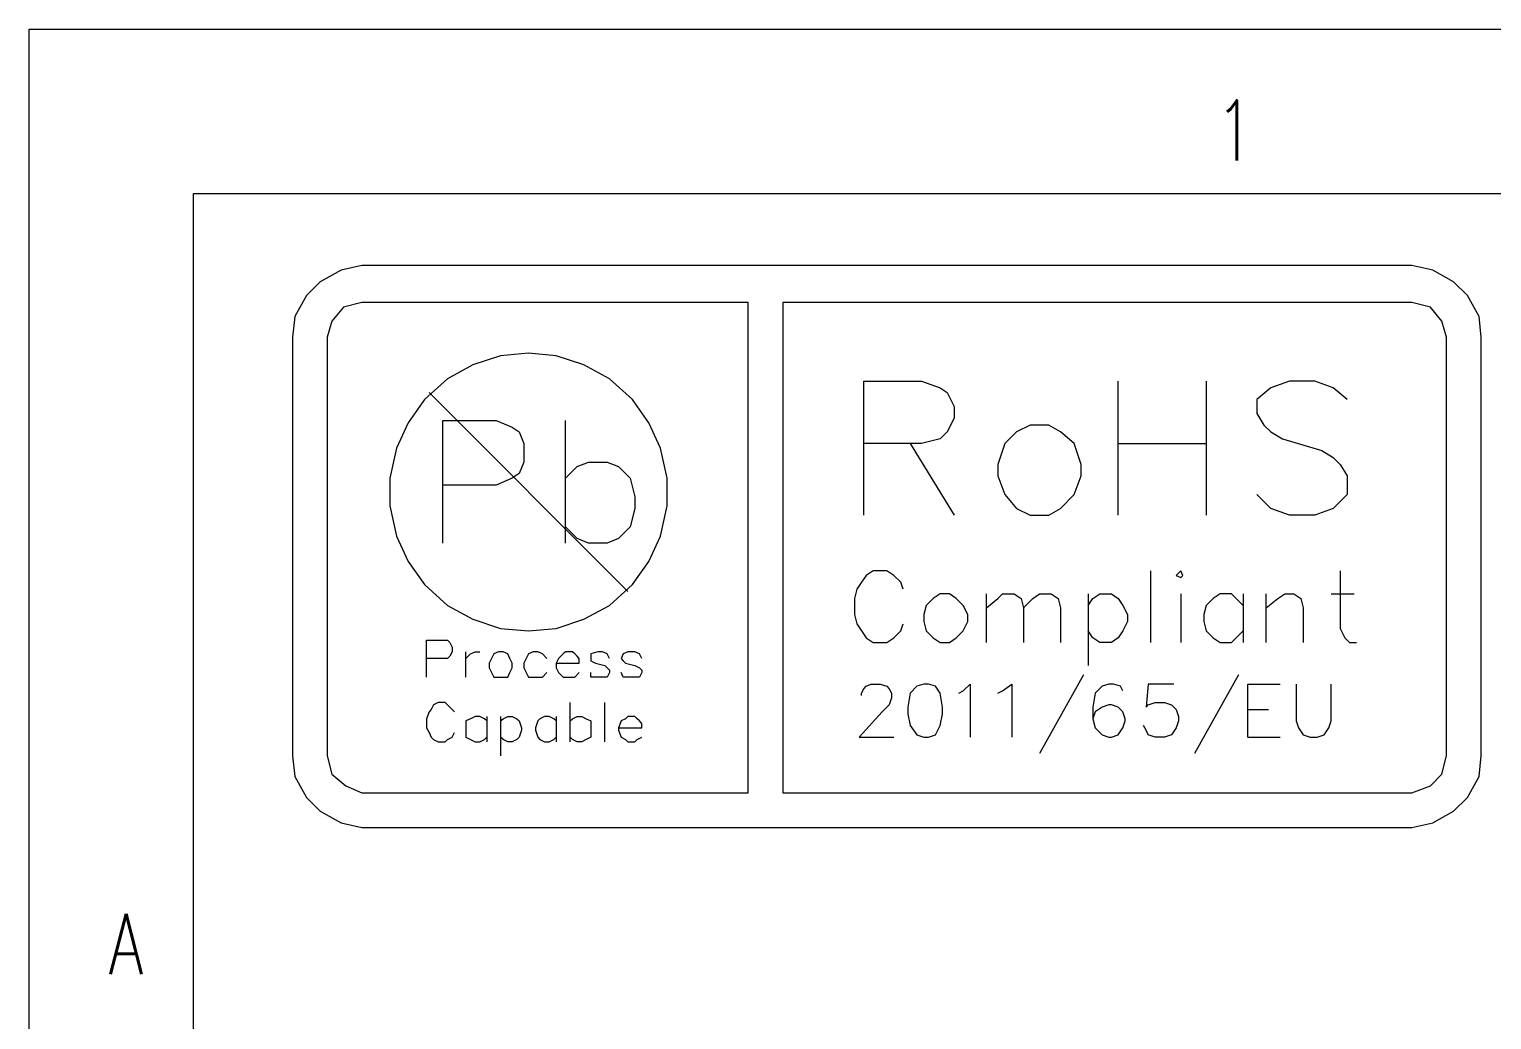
# Model space of a CAD drawing. Extents: x 2510 to 2649, y 709 to 759.
# Drawn here: x 2581.22 to 2591.95, y 750.07 to 757.33 of the extents above; entities that cross this region are included whole.
import ezdxf
from ezdxf.enums import TextEntityAlignment as Align

# ---------------------------------------------------------------- set-up
doc = ezdxf.new("R2010")
doc.units = 0
doc.header["$MEASUREMENT"] = 0
doc.layers.add('HANBO', color=7, linetype='CONTINUOUS', lineweight=9)
doc.styles.add('ROMANS', font='ROMANS.SHX', dxfattribs={"bigfont": 'gbcbig.shx'})

# ---------------------------------------------------------------- blocks, each defined once
blk = doc.blocks.new('ea')
at = {"layer": 'HANBO', "lineweight": 0}
for points in [[(45.662, 80.581), (45.514, 80.549), (45.366, 80.466), (45.267, 80.367), (45.185, 80.219), (45.168, 80.071)], [(53.138, 80.581), (45.662, 80.581)], [(53.632, 80.071), (53.616, 80.219), (53.534, 80.367), (53.435, 80.466), (53.287, 80.549), (53.138, 80.581)], [(45.662, 80.318), (45.531, 80.285), (45.448, 80.186), (45.415, 80.071)], [(48.412, 80.318), (45.662, 80.318)], [(48.412, 76.827), (48.412, 80.318)], [(48.659, 80.318), (48.659, 76.827), (53.138, 76.827)], [(53.138, 80.318), (48.659, 80.318)], [(53.385, 80.071), (53.352, 80.186), (53.27, 80.285), (53.138, 80.318)], [(45.168, 80.071), (45.168, 77.09)], [(45.415, 80.071), (45.415, 77.09)], [(53.385, 77.09), (53.385, 80.071)], [(53.632, 77.09), (53.632, 80.071)], [(46.848, 79.956), (46.65, 79.939), (46.453, 79.873), (46.272, 79.775), (46.107, 79.626), (45.992, 79.462), (45.909, 79.281), (45.86, 79.067), (45.86, 78.869), (45.909, 78.655), (45.992, 78.474), (46.107, 78.309), (46.272, 78.161), (46.453, 78.062), (46.65, 77.996), (46.848, 77.98), (47.046, 77.996), (47.243, 78.062), (47.424, 78.161), (47.589, 78.309), (47.704, 78.474), (47.787, 78.655), (47.836, 78.869), (47.836, 79.067), (47.787, 79.281), (47.704, 79.462), (47.589, 79.626), (47.424, 79.775), (47.243, 79.873), (47.046, 79.939), (46.848, 79.956)], [(46.14, 79.676), (47.556, 78.26)], [(49.236, 78.803), (49.236, 79.758), (49.647, 79.758), (49.779, 79.709), (49.828, 79.676), (49.878, 79.577), (49.878, 79.495), (49.828, 79.396), (49.779, 79.347), (49.647, 79.314), (49.236, 79.314)], [(51.047, 78.803), (51.047, 79.758)], [(51.673, 79.758), (51.673, 78.803)], [(52.677, 79.626), (52.578, 79.709), (52.447, 79.758), (52.266, 79.758), (52.134, 79.709), (52.035, 79.626), (52.035, 79.528), (52.084, 79.445), (52.134, 79.396), (52.216, 79.347), (52.496, 79.264), (52.578, 79.215), (52.628, 79.165), (52.677, 79.083), (52.677, 78.951), (52.578, 78.852), (52.447, 78.803), (52.266, 78.803), (52.134, 78.852), (52.035, 78.951)], [(46.239, 78.605), (46.239, 79.478), (46.617, 79.478), (46.733, 79.429), (46.782, 79.396), (46.815, 79.314), (46.815, 79.182), (46.782, 79.099), (46.733, 79.067), (46.617, 79.017), (46.239, 79.017)], [(47.111, 78.605), (47.111, 79.478)], [(50.421, 79.445), (50.322, 79.396), (50.24, 79.314), (50.191, 79.165), (50.191, 79.083), (50.24, 78.951), (50.322, 78.852), (50.421, 78.803), (50.553, 78.803), (50.635, 78.852), (50.734, 78.951), (50.784, 79.083), (50.784, 79.165), (50.734, 79.314), (50.635, 79.396), (50.553, 79.445), (50.421, 79.445)], [(49.565, 79.314), (49.878, 78.803)], [(51.047, 79.314), (51.673, 79.314)], [(47.111, 79.067), (47.194, 79.149), (47.276, 79.182), (47.408, 79.182), (47.49, 79.149), (47.572, 79.067), (47.605, 78.935), (47.605, 78.852), (47.572, 78.721), (47.49, 78.638), (47.408, 78.605), (47.276, 78.605), (47.194, 78.638), (47.111, 78.721)], [(49.516, 78.276), (49.499, 78.326), (49.45, 78.375), (49.4, 78.408), (49.302, 78.408), (49.252, 78.375), (49.219, 78.326), (49.186, 78.276), (49.17, 78.21), (49.17, 78.095), (49.186, 78.029), (49.219, 77.98), (49.252, 77.93), (49.302, 77.897), (49.4, 77.897), (49.45, 77.93), (49.499, 77.98), (49.516, 78.029)], [(51.278, 77.897), (51.278, 78.408)], [(51.459, 78.375), (51.492, 78.359), (51.508, 78.375), (51.492, 78.408), (51.459, 78.375)], [(52.628, 78.408), (52.628, 77.996), (52.661, 77.93), (52.694, 77.897), (52.743, 77.897)], [(49.779, 78.243), (49.73, 78.21), (49.68, 78.161), (49.664, 78.095), (49.664, 78.046), (49.68, 77.98), (49.73, 77.93), (49.779, 77.897), (49.845, 77.897), (49.894, 77.93), (49.944, 77.98), (49.977, 78.046), (49.977, 78.095), (49.944, 78.161), (49.894, 78.21), (49.845, 78.243), (49.779, 78.243)], [(50.108, 77.897), (50.108, 78.243)], [(50.108, 78.144), (50.191, 78.21), (50.224, 78.243), (50.306, 78.243), (50.355, 78.21), (50.372, 78.144), (50.372, 77.897)], [(50.372, 78.144), (50.438, 78.21), (50.487, 78.243), (50.569, 78.243), (50.619, 78.21), (50.635, 78.144), (50.635, 77.897)], [(50.833, 78.243), (50.833, 77.733)], [(50.833, 78.161), (50.866, 78.21), (50.915, 78.243), (50.998, 78.243), (51.047, 78.21), (51.08, 78.161), (51.113, 78.095), (51.113, 78.046), (51.08, 77.98), (51.047, 77.93), (50.998, 77.897), (50.915, 77.897), (50.866, 77.93), (50.833, 77.98)], [(51.492, 78.243), (51.492, 77.897)], [(51.936, 78.161), (51.887, 78.21), (51.854, 78.243), (51.772, 78.243), (51.722, 78.21), (51.673, 78.161), (51.656, 78.095), (51.656, 78.046), (51.673, 77.98), (51.722, 77.93), (51.772, 77.897), (51.854, 77.897), (51.887, 77.93), (51.936, 77.98)], [(51.936, 78.243), (51.936, 77.897)], [(52.101, 77.897), (52.101, 78.243)], [(52.101, 78.144), (52.183, 78.21), (52.233, 78.243), (52.298, 78.243), (52.348, 78.21), (52.364, 78.144), (52.364, 77.897)], [(52.562, 78.243), (52.727, 78.243)], [(46.123, 77.65), (46.123, 77.914), (46.239, 77.914), (46.272, 77.914), (46.288, 77.897), (46.304, 77.864), (46.304, 77.831), (46.288, 77.799), (46.272, 77.782), (46.239, 77.782), (46.123, 77.782)], [(46.403, 77.65), (46.403, 77.831)], [(46.403, 77.749), (46.403, 77.782), (46.436, 77.815), (46.469, 77.831), (46.502, 77.831)], [(46.634, 77.831), (46.601, 77.815), (46.584, 77.782), (46.568, 77.749), (46.568, 77.716), (46.584, 77.683), (46.601, 77.65), (46.634, 77.65), (46.667, 77.65), (46.7, 77.65), (46.716, 77.683), (46.733, 77.716), (46.733, 77.749), (46.716, 77.782), (46.7, 77.815), (46.667, 77.831), (46.634, 77.831)], [(46.98, 77.782), (46.947, 77.815), (46.914, 77.831), (46.881, 77.831), (46.848, 77.815), (46.831, 77.782), (46.815, 77.749), (46.815, 77.716), (46.831, 77.683), (46.848, 77.65), (46.881, 77.65), (46.914, 77.65), (46.947, 77.65), (46.98, 77.683)], [(47.046, 77.749), (47.21, 77.749), (47.21, 77.782), (47.194, 77.799), (47.177, 77.815), (47.161, 77.831), (47.111, 77.831), (47.095, 77.815), (47.062, 77.782), (47.046, 77.749), (47.046, 77.716), (47.062, 77.683), (47.095, 77.65), (47.111, 77.65), (47.161, 77.65), (47.177, 77.65), (47.21, 77.683)], [(47.424, 77.782), (47.408, 77.815), (47.375, 77.831), (47.342, 77.831), (47.292, 77.815), (47.292, 77.782), (47.292, 77.766), (47.325, 77.749), (47.391, 77.733), (47.408, 77.716), (47.424, 77.7), (47.424, 77.683), (47.408, 77.65), (47.375, 77.65), (47.342, 77.65), (47.292, 77.65), (47.292, 77.683)], [(47.655, 77.782), (47.638, 77.815), (47.605, 77.831), (47.556, 77.831), (47.523, 77.815), (47.507, 77.782), (47.523, 77.766), (47.54, 77.749), (47.605, 77.733), (47.638, 77.716), (47.655, 77.7), (47.655, 77.683), (47.638, 77.65), (47.605, 77.65), (47.556, 77.65), (47.523, 77.65), (47.507, 77.683)], [(49.219, 77.519), (49.219, 77.535), (49.236, 77.568), (49.252, 77.585), (49.285, 77.601), (49.351, 77.601), (49.4, 77.585), (49.417, 77.568), (49.433, 77.535), (49.433, 77.502), (49.417, 77.453), (49.367, 77.403), (49.203, 77.222), (49.45, 77.222)], [(49.664, 77.601), (49.614, 77.585), (49.565, 77.535), (49.548, 77.436), (49.548, 77.387), (49.565, 77.305), (49.614, 77.239), (49.664, 77.222), (49.697, 77.222), (49.746, 77.239), (49.779, 77.305), (49.796, 77.387), (49.796, 77.436), (49.779, 77.535), (49.746, 77.585), (49.697, 77.601), (49.664, 77.601)], [(49.911, 77.535), (49.944, 77.552), (49.993, 77.601), (49.993, 77.222)], [(50.191, 77.535), (50.224, 77.552), (50.29, 77.601), (50.29, 77.222)], [(50.8, 77.667), (50.487, 77.107)], [(51.08, 77.552), (51.063, 77.585), (51.014, 77.601), (50.981, 77.601), (50.932, 77.585), (50.882, 77.535), (50.866, 77.436), (50.866, 77.354), (50.882, 77.288), (50.932, 77.239), (50.981, 77.222), (50.998, 77.222), (51.047, 77.239), (51.08, 77.288), (51.096, 77.338), (51.096, 77.354), (51.08, 77.403), (51.047, 77.436), (50.998, 77.453), (50.981, 77.453), (50.932, 77.436), (50.882, 77.403), (50.866, 77.354)], [(51.442, 77.601), (51.261, 77.601), (51.245, 77.436), (51.261, 77.453), (51.31, 77.469), (51.376, 77.469), (51.426, 77.453), (51.459, 77.42), (51.475, 77.37), (51.475, 77.338), (51.459, 77.288), (51.426, 77.239), (51.376, 77.222), (51.31, 77.222), (51.261, 77.239), (51.245, 77.272), (51.228, 77.305)], [(51.903, 77.667), (51.59, 77.107)], [(51.969, 77.222), (51.969, 77.601), (52.2, 77.601)], [(52.315, 77.601), (52.315, 77.338), (52.331, 77.288), (52.364, 77.239), (52.414, 77.222), (52.463, 77.222), (52.513, 77.239), (52.546, 77.288), (52.562, 77.338), (52.562, 77.601)], [(46.321, 77.403), (46.304, 77.42), (46.272, 77.453), (46.255, 77.469), (46.206, 77.469), (46.173, 77.453), (46.156, 77.42), (46.14, 77.403), (46.123, 77.354), (46.123, 77.288), (46.14, 77.255), (46.156, 77.222), (46.173, 77.206), (46.206, 77.189), (46.255, 77.189), (46.272, 77.206), (46.304, 77.222), (46.321, 77.255)], [(46.551, 77.338), (46.535, 77.354), (46.502, 77.37), (46.469, 77.37), (46.436, 77.354), (46.403, 77.338), (46.403, 77.288), (46.403, 77.272), (46.403, 77.222), (46.436, 77.206), (46.469, 77.189), (46.502, 77.189), (46.535, 77.206), (46.551, 77.222)], [(46.551, 77.37), (46.551, 77.189)], [(46.65, 77.37), (46.65, 77.09)], [(46.65, 77.338), (46.667, 77.354), (46.7, 77.37), (46.733, 77.37), (46.766, 77.354), (46.782, 77.338), (46.798, 77.288), (46.798, 77.272), (46.782, 77.222), (46.766, 77.206), (46.733, 77.189), (46.7, 77.189), (46.667, 77.206), (46.65, 77.222)], [(47.046, 77.338), (47.029, 77.354), (46.996, 77.37), (46.963, 77.37), (46.93, 77.354), (46.914, 77.338), (46.897, 77.288), (46.897, 77.272), (46.914, 77.222), (46.93, 77.206), (46.963, 77.189), (46.996, 77.189), (47.029, 77.206), (47.046, 77.222)], [(47.046, 77.37), (47.046, 77.189)], [(47.144, 77.189), (47.144, 77.469)], [(47.144, 77.338), (47.161, 77.354), (47.194, 77.37), (47.227, 77.37), (47.26, 77.354), (47.292, 77.338), (47.292, 77.288), (47.292, 77.272), (47.292, 77.222), (47.26, 77.206), (47.227, 77.189), (47.194, 77.189), (47.161, 77.206), (47.144, 77.222)], [(47.391, 77.189), (47.391, 77.469)], [(47.49, 77.288), (47.655, 77.288), (47.655, 77.321), (47.638, 77.338), (47.622, 77.354), (47.605, 77.37), (47.556, 77.37), (47.54, 77.354), (47.507, 77.338), (47.49, 77.288), (47.49, 77.272), (47.507, 77.222), (47.54, 77.206), (47.556, 77.189), (47.605, 77.189), (47.622, 77.206), (47.655, 77.222)], [(51.969, 77.42), (52.117, 77.42)], [(51.969, 77.222), (52.2, 77.222)], [(45.168, 77.09), (45.185, 76.942), (45.267, 76.794), (45.366, 76.695), (45.514, 76.613), (45.662, 76.58)], [(45.415, 77.09), (45.448, 76.959), (45.547, 76.876), (45.662, 76.827)], [(53.138, 76.827), (53.27, 76.876), (53.352, 76.959), (53.385, 77.09)], [(53.138, 76.58), (53.287, 76.613), (53.435, 76.695), (53.534, 76.794), (53.616, 76.942), (53.632, 77.09)], [(45.662, 76.827), (48.412, 76.827)], [(45.662, 76.58), (53.138, 76.58)]]:
    blk.add_lwpolyline(points, dxfattribs=at)

msp = doc.modelspace()

# ---------------------------------------------------------------- linework, layer by layer
at = {"layer": 'HANBO', "linetype": 'Continuous', "lineweight": 0}
for points in [[(2581.225, 757.329), (2649.129, 757.329), (2649.129, 709.144), (2581.225, 709.144)], [(2582.429, 756.125), (2647.924, 756.125), (2647.927, 710.349), (2582.429, 710.349)]]:
    msp.add_lwpolyline(points, close=True, dxfattribs=at)

# ---------------------------------------------------------------- block references
at = {"layer": 'HANBO', "color": 3, "xscale": 1.029611071577228, "yscale": 1.029611071577228, "zscale": 1.029611071577228}
msp.add_blockref('ea', (2536.649, 672.63), dxfattribs=at)

# ---------------------------------------------------------------- texts
at = {"layer": 'HANBO', "style": 'ROMANS', "width": 0.75}
for s, p in [('1', (2590.062, 756.366)), ('A', (2581.935, 750.403))]:
    msp.add_text(s, height=0.442, dxfattribs=at).set_placement(p, align=Align.CENTER)

doc.saveas('drawing.dxf')
